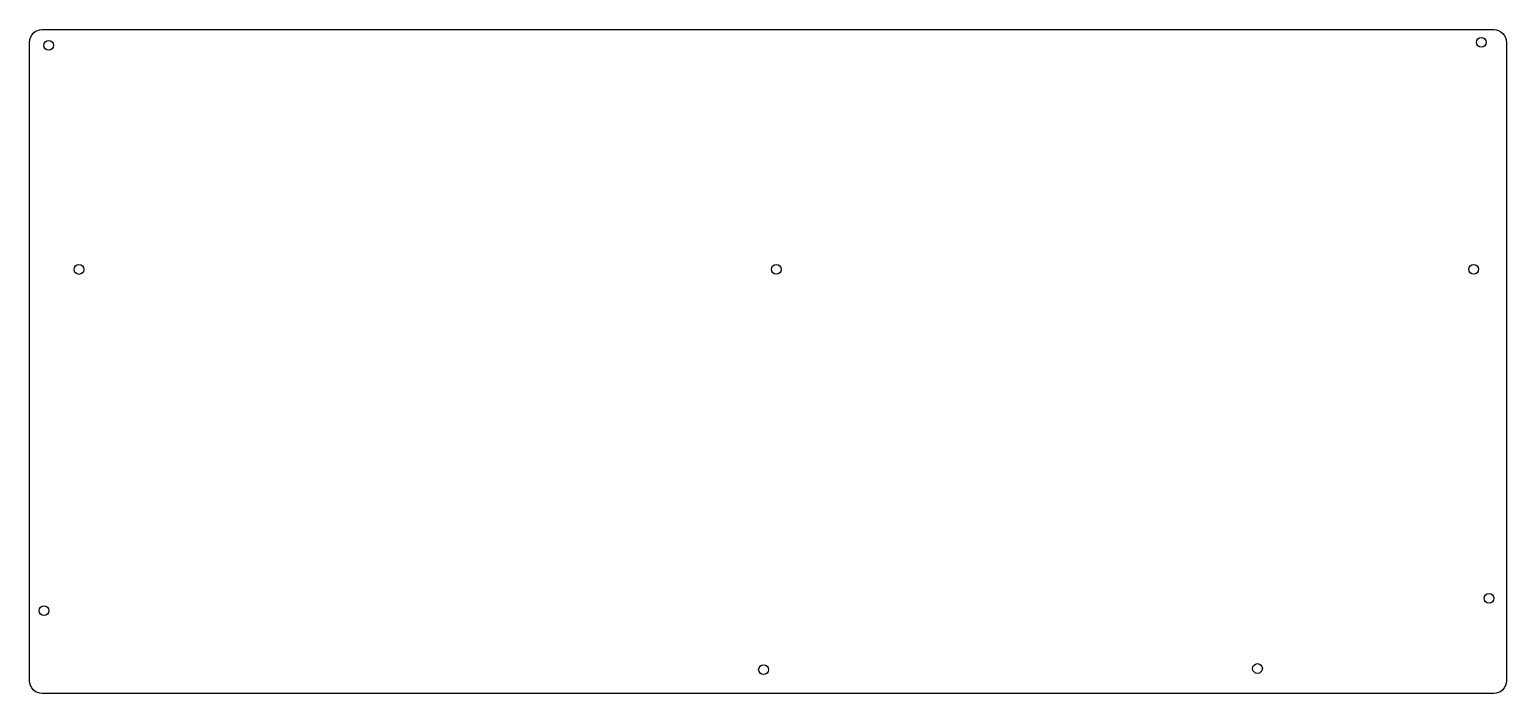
# Model space of a CAD drawing. Header units: millimetres. Extents: x 37 to 384, y -216 to -60.
import ezdxf

# ---------------------------------------------------------------- set-up
doc = ezdxf.new("R2010")
doc.units = ezdxf.units.MM
doc.layers.get('0').update_dxf_attribs({"linetype": 'CONTINUOUS'})

msp = doc.modelspace()

# ---------------------------------------------------------------- linework, layer by layer
msp.add_lwpolyline([(380.767, -59.705, -0.4142136), (383.767, -62.705), (383.767, -212.785, -0.4142136), (380.767, -215.785), (39.767, -215.785, -0.4142136), (36.767, -212.785), (36.767, -62.685, -0.4142136), (39.767, -59.685)], format="xyb", close=True)
for centre, radius in [((41.267, -63.405), 1.151), ((377.867, -62.705), 1.151), ((48.377, -116.095), 1.15), ((212.227, -116.085), 1.15), ((376.077, -116.065), 1.15), ((379.667, -193.395), 1.151), ((40.167, -196.305), 1.15), ((209.225, -210.185), 1.151), ((325.267, -209.915), 1.151)]:
    msp.add_circle(centre, radius)

doc.saveas('drawing.dxf')
